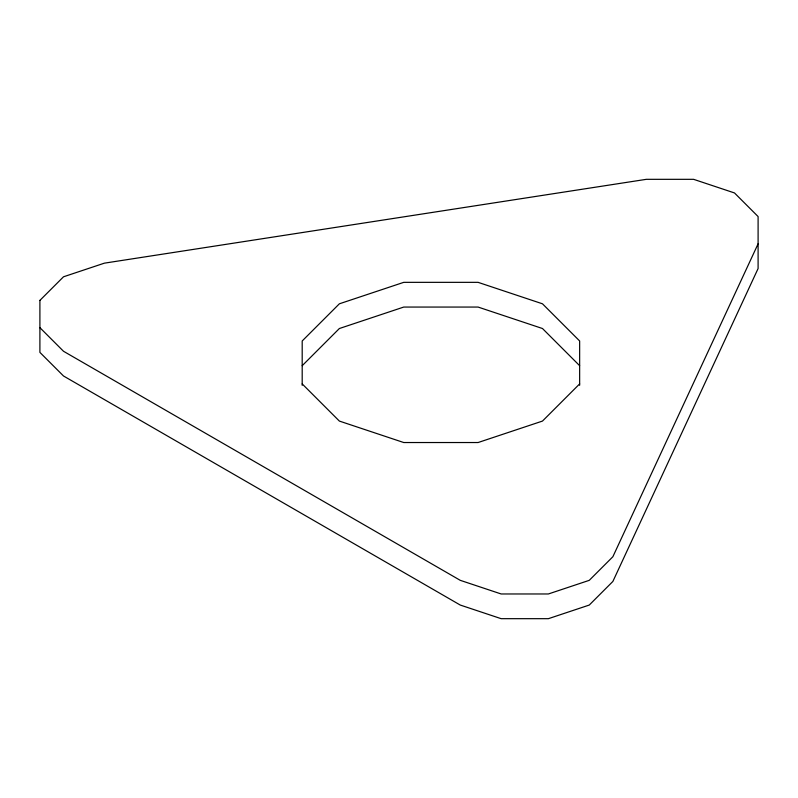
<?xml version="1.0" encoding="UTF-8"?>
<svg xmlns="http://www.w3.org/2000/svg" width="798" height="798" viewBox="0 0 798 798"><rect width="100%" height="100%" fill="white"/><g stroke="black" fill="none" stroke-linecap="round" stroke-linejoin="round"><path stroke-width="1.2" d="M579.647 385.314L579.647 340.975L542.48 303.809L478.092 282.342L403.748 282.342L339.369 303.809L302.193 340.975L302.193 385.314M758.1 243.819L612.874 556.725L589.263 580.336L548.376 593.971L501.164 593.971L460.266 580.336L63.511 351.27L39.9 327.659M302.193 365.693L339.369 328.517L403.748 307.06L478.092 307.06L542.48 328.517L579.647 365.693M579.647 383.898L542.48 421.075L478.092 442.531L403.748 442.531L339.369 421.075L302.193 383.898M39.9 300.397L39.9 352.377L63.511 375.988L460.266 605.054L501.164 618.679L548.376 618.679L589.263 605.054L612.874 581.443L758.1 268.527L758.1 216.557L734.489 192.946L693.602 179.321L646.38 179.321L104.398 263.16L63.511 276.796L39.9 300.397"/></g></svg>
